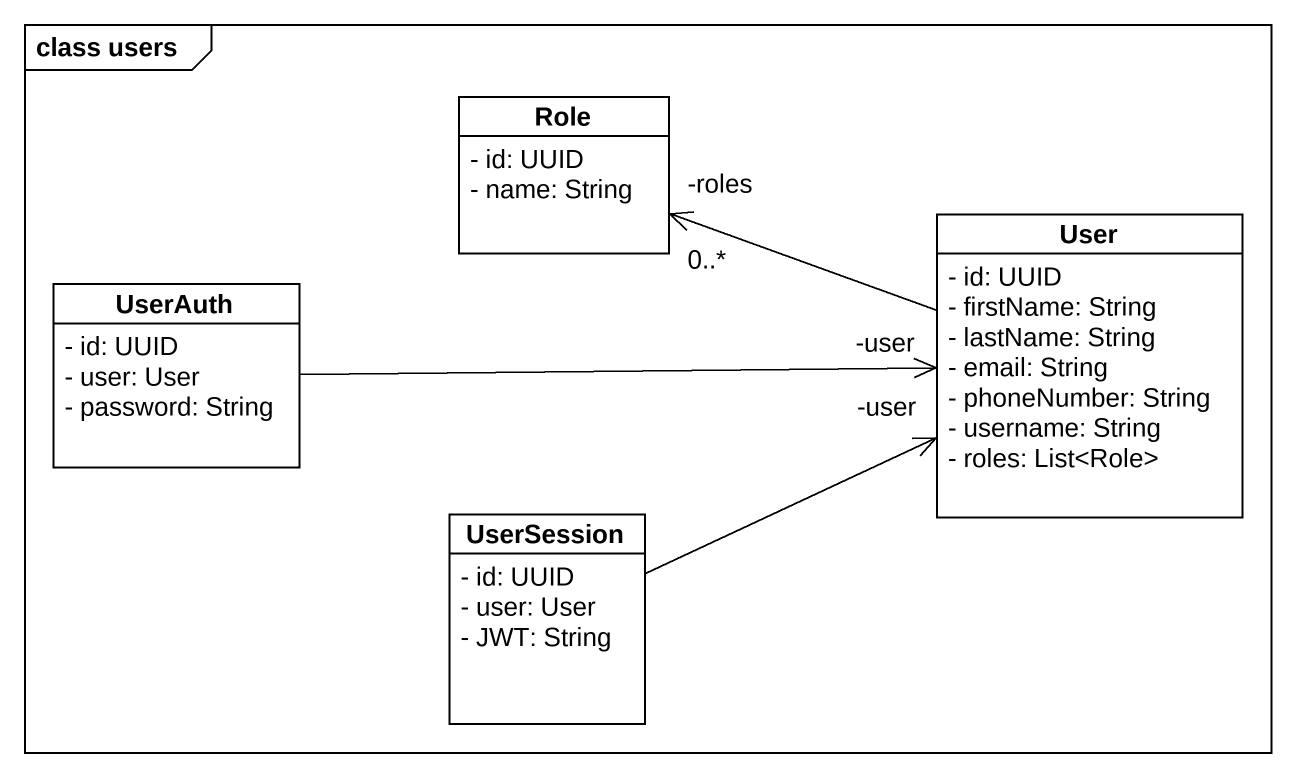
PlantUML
@startuml
mainframe class users
hide circle
hide empty members
skinparam classAttributeIconSize 0
class Role {
  - id: UUID
  - name: String
}
class User {
  - id: UUID
  - firstName: String
  - lastName: String
  - email: String
  - phoneNumber: String
  - username: String
  - roles: List<Role>
}
class UserAuth {
  - id: UUID
  - user: User
  - password: String
}
class UserSession {
  - id: UUID
  - user: User
  - JWT: String
}
User -left-> "-roles\n0..*" Role
UserAuth -right-> "-user" User
UserSession -right-> "-user" User
@enduml
